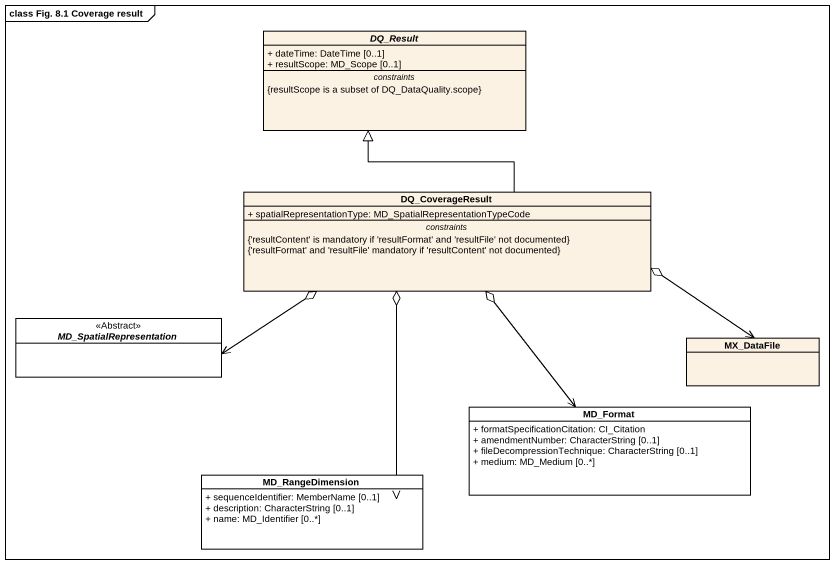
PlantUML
@startuml
mainframe class Fig. 8.1 Coverage result
hide circle
hide empty members
skinparam classAttributeIconSize 0
abstract class DQ_Result {
  + dateTime: DateTime [0..1]
  + resultScope: MD_Scope [0..1]
  -- constraints --
  {resultScope is a subset of DQ_DataQuality.scope}
}
class DQ_CoverageResult {
  + spatialRepresentationType: MD_SpatialRepresentationTypeCode
  -- constraints --
  {'resultContent' is mandatory if 'resultFormat' and 'resultFile' not documented}
  {'resultFormat' and 'resultFile' mandatory if 'resultContent' not documented}
}
abstract class MD_SpatialRepresentation <<Abstract>> #FFFFFF
class MX_DataFile
class MD_Format #FFFFFF {
  + formatSpecificationCitation: CI_Citation
  + amendmentNumber: CharacterString [0..1]
  + fileDecompressionTechnique: CharacterString [0..1]
  + medium: MD_Medium [0..*]
}
class MD_RangeDimension #FFFFFF {
  + sequenceIdentifier: MemberName [0..1]
  + description: CharacterString [0..1]
  + name: MD_Identifier [0..*]
}
DQ_CoverageResult -up-|> DQ_Result
DQ_CoverageResult o-left-> MD_SpatialRepresentation
DQ_CoverageResult o-right-> MX_DataFile
DQ_CoverageResult o--> MD_Format
MD_RangeDimension <-up-o DQ_CoverageResult
@enduml
